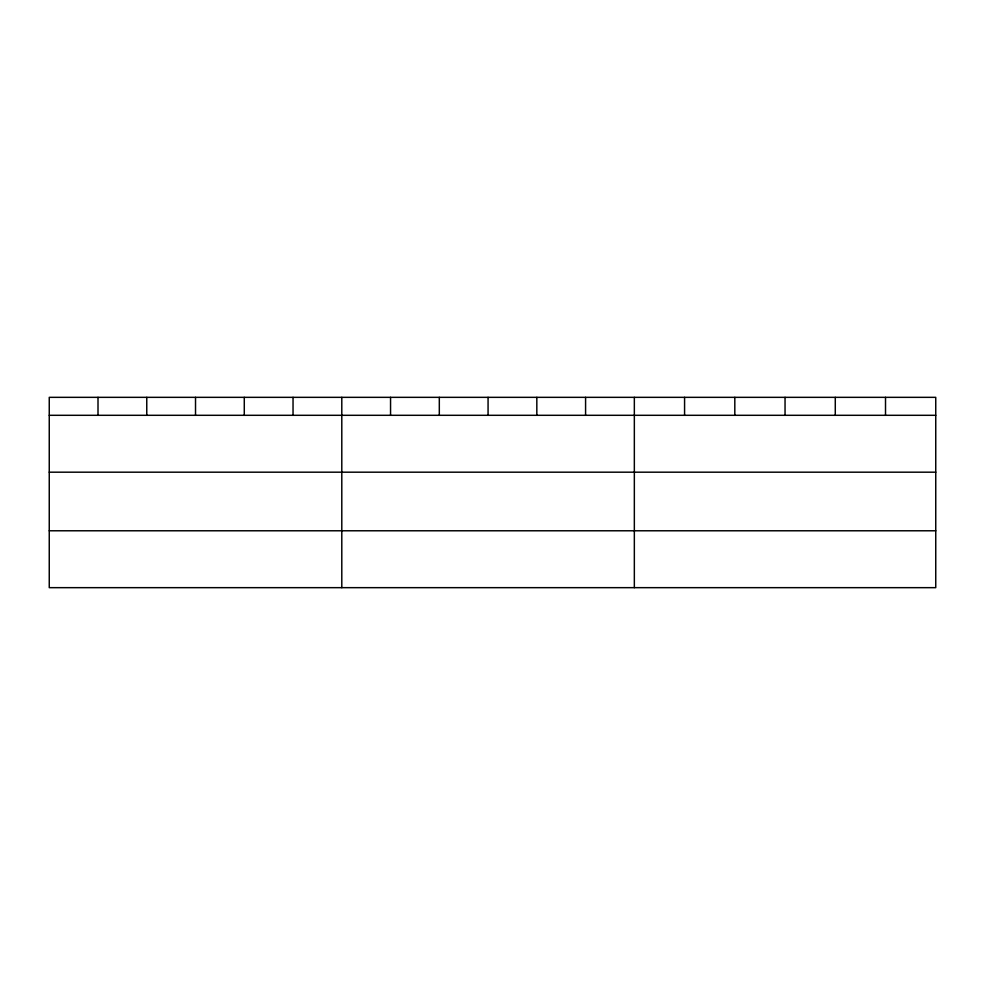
<?xml version="1.0" encoding="UTF-8"?>
<svg xmlns="http://www.w3.org/2000/svg" width="985" height="985" viewBox="0 0 985 985"><rect width="100%" height="100%" fill="white"/><g stroke="black" fill="none" stroke-linecap="round" stroke-linejoin="round"><path stroke-width="1.48" d="M935.75 472.184L935.75 397.337L49.25 397.337L49.25 587.663L935.75 587.663L935.75 472.184L49.25 472.184M49.25 415.301L935.75 415.301M49.25 530.78L935.75 530.78M885.515 397.337L885.515 415.301M835.28 397.337L835.28 415.301M785.045 397.337L785.045 415.301M734.81 397.337L734.81 415.301M684.575 397.337L684.575 415.301M634.34 397.337L634.34 587.663M585.582 397.337L585.582 415.301M536.825 397.337L536.825 415.301M488.067 397.337L488.067 415.301M439.31 397.337L439.31 415.301M390.552 397.337L390.552 415.301M341.795 397.337L341.795 587.663M293.037 397.337L293.037 415.301M244.28 397.337L244.28 415.301M195.523 397.337L195.523 415.301M146.765 397.337L146.765 415.301M98.007 397.337L98.007 415.301"/></g></svg>
